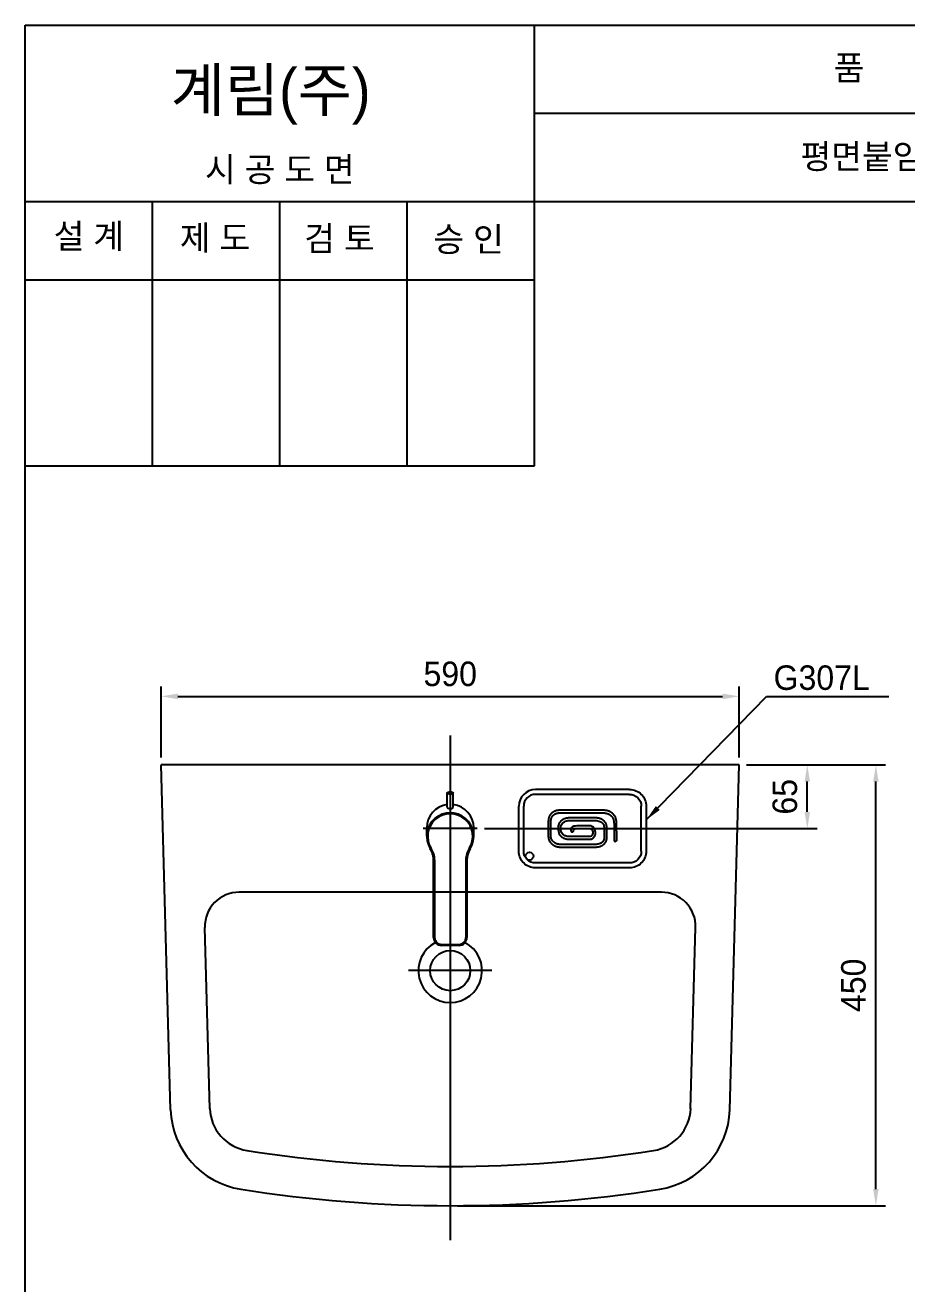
# Model space of a CAD drawing. Header units: millimetres. Extents: x 0 to 1800, y -67 to 2530.
# Drawn here: x 0 to 900, y 1245 to 2530 of the extents above; entities that cross this region are included whole.
import ezdxf
from ezdxf.enums import TextEntityAlignment as Align
from ezdxf.lldxf.tags import DXFTag

# ---------------------------------------------------------------- set-up
doc = ezdxf.new("R2010")
doc.units = ezdxf.units.MM
doc.layers.get('Defpoints').update_dxf_attribs({"color": 1})
for name, color, linetype in [('TEXT', 7, 'Continuous'), ('내부선 및 부속', 4, 'Continuous'), ('도각라인', 7, 'Continuous'), ('외형선', 3, 'Continuous'), ('중심선', 1, 'DASHED'), ('치수선', 7, 'Continuous')]:
    doc.layers.add(name, color=color, linetype=linetype)
doc.styles.add('____', font='')
doc.styles.add('타이틀', font='H2GTRM.TTF', dxfattribs={"height": 25})
doc.styles.get('____').set_extended_font_data('굴림')
tags = doc.linetypes.add('DASHDOT', pattern=[70, 31, -13, 13, -13]).pattern_tags.tags
tags[10:11] = [DXFTag(74, 4), DXFTag(75, 0), DXFTag(340, '0'), DXFTag(46, 0.0), DXFTag(50, 0.0), DXFTag(44, 0.0), DXFTag(45, 0.0)]
tags[8:9] = [DXFTag(74, 4), DXFTag(75, 0), DXFTag(340, '0'), DXFTag(46, 0.0), DXFTag(50, 0.0), DXFTag(44, 0.0), DXFTag(45, 0.0)]
tags[6:7] = [DXFTag(74, 4), DXFTag(75, 0), DXFTag(340, '0'), DXFTag(46, 0.0), DXFTag(50, 0.0), DXFTag(44, 0.0), DXFTag(45, 0.0)]
tags[4:5] = [DXFTag(74, 4), DXFTag(75, 0), DXFTag(340, '0'), DXFTag(46, 0.0), DXFTag(50, 0.0), DXFTag(44, 0.0), DXFTag(45, 0.0)]
tags = doc.linetypes.add('DASHED', pattern=[25.72, 12.86, -12.86]).pattern_tags.tags
tags[6:7] = [DXFTag(74, 4), DXFTag(75, 0), DXFTag(340, '0'), DXFTag(46, 0.0), DXFTag(50, 0.0), DXFTag(44, 0.0), DXFTag(45, 0.0)]
tags[4:5] = [DXFTag(74, 4), DXFTag(75, 0), DXFTag(340, '0'), DXFTag(46, 0.0), DXFTag(50, 0.0), DXFTag(44, 0.0), DXFTag(45, 0.0)]
doc.dimstyles.new('MSADIM', dxfattribs={"dimtxt": 33, "dimasz": 17, "dimexe": 10, "dimexo": 7.5, "dimgap": 10, "dimtad": 0, "dimtih": 1, "dimtoh": 1, "dimdec": 0, "dimzin": 1, "dimdsep": 46, "dimtxsty": '____', "dimcen": 11.25, "dimadec": 0, "dimazin": 0, "dimtfac": 1, "dimtdec": 0, "dimtix": 1, "dimtmove": 0, "dimatfit": 3, "dimfxl": 0, "dimtolj": 1, "dimtzin": 1, "dimarcsym": 0})

# ---------------------------------------------------------------- blocks, each defined once
blk = doc.blocks.new('*D57')
at = {"layer": 'Defpoints', "color": 0}
for p in [(728.9, 1774.8), (798.4, 1774.8), (461.4, 1709.8)]:
    blk.add_point(p, dxfattribs=at)
at = {"layer": '치수선', "color": 0, "lineweight": -2}
for p, q in [((736.4, 1774.8), (808.4, 1774.8)), ((798.4, 1726.8), (798.4, 1757.8)), ((468.9, 1709.8), (808.4, 1709.8))]:
    blk.add_line(p, q, dxfattribs=at)
at = {"layer": '치수선', "color": 0}
for points in [[(795.6, 1757.8), (801.2, 1757.8), (798.4, 1774.8)], [(795.6, 1726.8), (801.2, 1726.8), (798.4, 1709.8)]]:
    blk.add_solid(points, dxfattribs=at)
at = {"layer": '치수선', "color": 0, "insert": (775.6, 1742.3), "char_height": 25, "attachment_point": 5, "rotation": 90, "style": '____'}
blk.add_mtext('\\A1;65', dxfattribs=at)
blk = doc.blocks.new('*D58')
at = {"layer": 'Defpoints', "color": 0}
for p in [(728.9, 1774.8), (868.4, 1774.8), (433.9, 1324.8)]:
    blk.add_point(p, dxfattribs=at)
at = {"layer": '치수선', "color": 0, "lineweight": -2}
for p, q in [((736.4, 1774.8), (878.4, 1774.8)), ((868.4, 1341.8), (868.4, 1757.8)), ((441.4, 1324.8), (878.4, 1324.8))]:
    blk.add_line(p, q, dxfattribs=at)
at = {"layer": '치수선', "color": 0}
for points in [[(865.6, 1757.8), (871.2, 1757.8), (868.4, 1774.8)], [(865.6, 1341.8), (871.2, 1341.8), (868.4, 1324.8)]]:
    blk.add_solid(points, dxfattribs=at)
at = {"layer": '치수선', "color": 0, "insert": (845.6, 1549.8), "char_height": 25, "attachment_point": 5, "rotation": 90, "style": '____'}
blk.add_mtext('\\A1;450', dxfattribs=at)
blk = doc.blocks.new('*D59')
at = {"layer": 'Defpoints', "color": 0}
for p in [(728.9, 1844.8), (138.9, 1774.8), (728.9, 1774.8)]:
    blk.add_point(p, dxfattribs=at)
at = {"layer": '치수선', "color": 0, "lineweight": -2}
for p, q in [((138.9, 1782.3), (138.9, 1854.8)), ((728.9, 1782.3), (728.9, 1854.8)), ((155.9, 1844.8), (711.9, 1844.8))]:
    blk.add_line(p, q, dxfattribs=at)
at = {"layer": '치수선', "color": 0}
for points in [[(155.9, 1847.6), (155.9, 1841.9), (138.9, 1844.8)], [(711.9, 1847.6), (711.9, 1841.9), (728.9, 1844.8)]]:
    blk.add_solid(points, dxfattribs=at)
at = {"layer": '치수선', "color": 0, "insert": (433.9, 1867.6), "char_height": 25, "attachment_point": 5, "style": '____'}
blk.add_mtext('\\A1;590', dxfattribs=at)
blk = doc.blocks.new('222')
at = {"layer": '내부선 및 부속', "linetype": 'Continuous'}
for p, q in [((10001.9, -8716.5), (10002.4, -8716.5)), ((10001.9, -8716.5), (10002.4, -8716.5)), ((10019.8, -8720.1), (10020, -8733)), ((10019.8, -8720.1), (10020, -8733)), ((10022.7, -8735.1), (10022.5, -8719.2)), ((10022.7, -8735.1), (10022.5, -8719.2)), ((9987.6, -8732.8), (9975.8, -8732.7)), ((9987.6, -8732.8), (9975.8, -8732.7))]:
    blk.add_line(p, q, dxfattribs=at)
for centre, radius, start, end in [((10011.6, -8717.4), 10.6, 17.0769, 30.9202), ((10011.6, -8717.4), 10.6, 17.0769, 30.9202), ((10014.1, -8716.7), 8.01, 16.4358, 17.0769), ((10014.1, -8716.7), 8.01, 16.4358, 17.0769)]:
    blk.add_arc(centre, radius, start, end, dxfattribs=at)
for points, weights in [([(9955.5, -8709.5), (9953.6, -8711.5), (9953.1, -8714.1)], [1, 0.96395279838, 1]), ([(9955.5, -8709.5), (9953.6, -8711.5), (9953.1, -8714.1)], [1, 0.96395279838, 1]), ([(9957.6, -8707.8), (9956.4, -8708.6), (9955.5, -8709.5)], [1, 0.992818777446, 1]), ([(9957.6, -8707.8), (9956.4, -8708.6), (9955.5, -8709.5)], [1, 0.992818777446, 1]), ([(9955.5, -8715.8), (9955.8, -8713.1), (9957.7, -8711.1)], [1, 0.946192216569, 1]), ([(9955.5, -8715.8), (9955.8, -8713.1), (9957.7, -8711.1)], [1, 0.946192216569, 1]), ([(9959.9, -8706.7), (9958.7, -8707.1), (9957.6, -8707.8)], [1, 0.99467182066, 1]), ([(9959.9, -8706.7), (9958.7, -8707.1), (9957.6, -8707.8)], [1, 0.99467182066, 1]), ([(9957.7, -8711.1), (9958.7, -8710.1), (9960, -8709.5)], [1, 0.986086665181, 1]), ([(9957.7, -8711.1), (9958.7, -8710.1), (9960, -8709.5)], [1, 0.986086665181, 1]), ([(9961.2, -8706.2), (9960.5, -8706.4), (9959.9, -8706.7)], [1, 0.998110977932, 1]), ([(9961.2, -8706.2), (9960.5, -8706.4), (9959.9, -8706.7)], [1, 0.998110977932, 1]), ([(9960, -8709.5), (9961.3, -8708.9), (9962.6, -8708.7)], [1, 0.9897103426, 1]), ([(9960, -8709.5), (9961.3, -8708.9), (9962.6, -8708.7)], [1, 0.9897103426, 1]), ([(9962.7, -8706), (9962, -8706.1), (9961.2, -8706.2)], [1, 0.998395116533, 1]), ([(9962.7, -8706), (9962, -8706.1), (9961.2, -8706.2)], [1, 0.998395116533, 1]), ([(9962.6, -8708.7), (9963.4, -8708.6), (9964.2, -8708.6)], [1, 0.998968857806, 1]), ([(9962.6, -8708.7), (9963.4, -8708.6), (9964.2, -8708.6)], [1, 0.998968857806, 1]), ([(9966.3, -8705.8), (9964.5, -8705.8), (9962.7, -8706)], [1, 0.998420740943, 1]), ([(9966.3, -8705.8), (9964.5, -8705.8), (9962.7, -8706)], [1, 0.998420740943, 1]), ([(9964.2, -8708.6), (9965, -8708.5), (9965.7, -8708.5)], [1, 0.999827850144, 1]), ([(9964.2, -8708.6), (9965, -8708.5), (9965.7, -8708.5)], [1, 0.999827850144, 1]), ([(9965.7, -8708.5), (9967.4, -8708.5), (9969.1, -8708.5)], [1, 0.999952614773, 1]), ([(9965.7, -8708.5), (9967.4, -8708.5), (9969.1, -8708.5)], [1, 0.999952614773, 1]), ([(9973.4, -8705.8), (9969.8, -8705.8), (9966.3, -8705.8)], [1, 0.999958207831, 1]), ([(9973.4, -8705.8), (9969.8, -8705.8), (9966.3, -8705.8)], [1, 0.999958207831, 1]), ([(9969.1, -8708.5), (9972.1, -8708.5), (9975.2, -8708.5)], [1, 0.99999877112, 1]), ([(9969.1, -8708.5), (9972.1, -8708.5), (9975.2, -8708.5)], [1, 0.99999877112, 1]), ([(10005.5, -8705.8), (9989.5, -8705.8), (9973.4, -8705.8)], [1, 0.99999920046, 1]), ([(10005.5, -8705.8), (9989.5, -8705.8), (9973.4, -8705.8)], [1, 0.99999920046, 1]), ([(9975.2, -8708.5), (9989.2, -8708.5), (10003.2, -8708.5)], [1, 0.999999992084, 1]), ([(9975.2, -8708.5), (9989.2, -8708.5), (10003.2, -8708.5)], [1, 0.999999992084, 1]), ([(10003.2, -8708.5), (10005.5, -8708.5), (10007.7, -8708.5)], [1, 0.999861380085, 1]), ([(10003.2, -8708.5), (10005.5, -8708.5), (10007.7, -8708.5)], [1, 0.999861380085, 1]), ([(10010.6, -8706), (10008.1, -8705.7), (10005.5, -8705.8)], [1, 0.998617125209, 1]), ([(10010.6, -8706), (10008.1, -8705.7), (10005.5, -8705.8)], [1, 0.998617125209, 1]), ([(10007.7, -8708.5), (10008.5, -8708.5), (10009.3, -8708.6)], [1, 0.999873761553, 1]), ([(10007.7, -8708.5), (10008.5, -8708.5), (10009.3, -8708.6)], [1, 0.999873761553, 1]), ([(10009.3, -8708.6), (10010, -8708.6), (10010.7, -8708.7)], [1, 0.999480708968, 1]), ([(10009.3, -8708.6), (10010, -8708.6), (10010.7, -8708.7)], [1, 0.999480708968, 1]), ([(10012.1, -8706.2), (10011.4, -8706.1), (10010.6, -8706)], [1, 0.998952106107, 1]), ([(10012.1, -8706.2), (10011.4, -8706.1), (10010.6, -8706)], [1, 0.998952106107, 1]), ([(10010.7, -8708.7), (10012.1, -8708.9), (10013.4, -8709.4)], [1, 0.993426713158, 1]), ([(10010.7, -8708.7), (10012.1, -8708.9), (10013.4, -8709.4)], [1, 0.993426713158, 1]), ([(10013.4, -8706.5), (10012.8, -8706.3), (10012.1, -8706.2)], [1, 0.998930088244, 1]), ([(10013.4, -8706.5), (10012.8, -8706.3), (10012.1, -8706.2)], [1, 0.998930088244, 1]), ([(10015.9, -8707.5), (10014.7, -8706.9), (10013.4, -8706.5)], [1, 0.995204755569, 1]), ([(10015.9, -8707.5), (10014.7, -8706.9), (10013.4, -8706.5)], [1, 0.995204755569, 1]), ([(10013.4, -8709.4), (10016.6, -8710.5), (10018.4, -8713.5)], [1, 0.941465120735, 1]), ([(10013.4, -8709.4), (10016.6, -8710.5), (10018.4, -8713.5)], [1, 0.941465120735, 1]), ([(10020.7, -8712), (10018.9, -8709.1), (10015.9, -8707.5)], [1, 0.963856085652, 1]), ([(10020.7, -8712), (10018.9, -8709.1), (10015.9, -8707.5)], [1, 0.963856085652, 1]), ([(9952.7, -8716.6), (9952.6, -8717.9), (9952.6, -8719.1)], [1, 0.99953724537, 1]), ([(9952.7, -8716.6), (9952.6, -8717.9), (9952.6, -8719.1)], [1, 0.99953724537, 1]), ([(9952.6, -8719.1), (9952.6, -8719.8), (9952.6, -8720.4)], [1, 0.999986988958, 1]), ([(9952.6, -8719.1), (9952.6, -8719.8), (9952.6, -8720.4)], [1, 0.999986988958, 1]), ([(9952.6, -8720.4), (9952.6, -8721), (9952.6, -8721.7)], [1, 0.999999982305, 1]), ([(9952.6, -8720.4), (9952.6, -8721), (9952.6, -8721.7)], [1, 0.999999982305, 1]), ([(9952.6, -8721.7), (9952.6, -8722.4), (9952.6, -8723)], [1, 0.999999974389, 1]), ([(9952.6, -8721.7), (9952.6, -8722.4), (9952.6, -8723)], [1, 0.999999974389, 1]), ([(9952.6, -8723), (9952.6, -8725), (9952.6, -8727)], [1, 0.999999822583, 1]), ([(9952.6, -8723), (9952.6, -8725), (9952.6, -8727)], [1, 0.999999822583, 1]), ([(9953.1, -8714.1), (9952.8, -8715.4), (9952.7, -8716.6)], [1, 0.997222775126, 1]), ([(9953.1, -8714.1), (9952.8, -8715.4), (9952.7, -8716.6)], [1, 0.997222775126, 1]), ([(9955.3, -8720.2), (9955.3, -8719.1), (9955.4, -8718.1)], [1, 0.999947992153, 1]), ([(9955.3, -8720.2), (9955.3, -8719.1), (9955.4, -8718.1)], [1, 0.999947992153, 1]), ([(9955.3, -8721.2), (9955.3, -8720.7), (9955.3, -8720.2)], [1, 0.999996825121, 1]), ([(9955.3, -8721.2), (9955.3, -8720.7), (9955.3, -8720.2)], [1, 0.999996825121, 1]), ([(9955.3, -8722.2), (9955.3, -8721.7), (9955.3, -8721.2)], [1, 0.999999612104, 1]), ([(9955.3, -8722.2), (9955.3, -8721.7), (9955.3, -8721.2)], [1, 0.999999612104, 1]), ([(9955.3, -8722.7), (9955.3, -8722.5), (9955.3, -8722.2)], [1, 0.99999998929, 1]), ([(9955.3, -8722.7), (9955.3, -8722.5), (9955.3, -8722.2)], [1, 0.99999998929, 1]), ([(9955.3, -8726), (9955.3, -8724.3), (9955.3, -8722.7)], [1, 0.999999878462, 1]), ([(9955.3, -8726), (9955.3, -8724.3), (9955.3, -8722.7)], [1, 0.999999878462, 1]), ([(9955.4, -8717.9), (9955.4, -8716.8), (9955.5, -8715.8)], [1, 0.999016791116, 1]), ([(9955.4, -8717.9), (9955.4, -8716.8), (9955.5, -8715.8)], [1, 0.999016791116, 1]), ([(9955.4, -8718.1), (9955.4, -8718), (9955.4, -8717.9)], [1, 0.999998726882, 1]), ([(9955.4, -8718.1), (9955.4, -8718), (9955.4, -8717.9)], [1, 0.999998726882, 1]), ([(9965.2, -8717.3), (9964.7, -8717.8), (9964.2, -8718.4)], [1, 0.995647361034, 1]), ([(9965.2, -8717.3), (9964.7, -8717.8), (9964.2, -8718.4)], [1, 0.995647361034, 1]), ([(9966.4, -8716.2), (9965.8, -8716.7), (9965.2, -8717.3)], [1, 0.997050500939, 1]), ([(9966.4, -8716.2), (9965.8, -8716.7), (9965.2, -8717.3)], [1, 0.997050500939, 1]), ([(9967.9, -8715.3), (9967.1, -8715.7), (9966.4, -8716.2)], [1, 0.997648453339, 1]), ([(9967.9, -8715.3), (9967.1, -8715.7), (9966.4, -8716.2)], [1, 0.997648453339, 1]), ([(9968.7, -8714.8), (9968.3, -8715), (9967.9, -8715.3)], [1, 0.999336242675, 1]), ([(9968.7, -8714.8), (9968.3, -8715), (9967.9, -8715.3)], [1, 0.999336242675, 1]), ([(9969.7, -8714.5), (9969.2, -8714.6), (9968.7, -8714.8)], [1, 0.999205300584, 1]), ([(9969.7, -8714.5), (9969.2, -8714.6), (9968.7, -8714.8)], [1, 0.999205300584, 1]), ([(9971.9, -8713.9), (9970.8, -8714.1), (9969.7, -8714.5)], [1, 0.995652345007, 1]), ([(9971.9, -8713.9), (9970.8, -8714.1), (9969.7, -8714.5)], [1, 0.995652345007, 1]), ([(9976.9, -8713.6), (9974.4, -8713.6), (9971.9, -8713.9)], [1, 0.997030963654, 1]), ([(9976.9, -8713.6), (9974.4, -8713.6), (9971.9, -8713.9)], [1, 0.997030963654, 1]), ([(9972.8, -8716.5), (9973.6, -8716.4), (9974.4, -8716.4)], [1, 0.999254461843, 1]), ([(9972.8, -8716.5), (9973.6, -8716.4), (9974.4, -8716.4)], [1, 0.999254461843, 1]), ([(9974.4, -8716.4), (9976.6, -8716.3), (9978.8, -8716.3)], [1, 0.999756403267, 1]), ([(9974.4, -8716.4), (9976.6, -8716.3), (9978.8, -8716.3)], [1, 0.999756403267, 1]), ([(10001, -8713.7), (9989, -8713.6), (9976.9, -8713.6)], [1, 0.999999613501, 1]), ([(10001, -8713.7), (9989, -8713.6), (9976.9, -8713.6)], [1, 0.999999613501, 1]), ([(9978.8, -8716.3), (9988.9, -8716.3), (9999.1, -8716.4)], [1, 0.999998508021, 1]), ([(9978.8, -8716.3), (9988.9, -8716.3), (9999.1, -8716.4)], [1, 0.999998508021, 1]), ([(9999.1, -8716.4), (10000.5, -8716.4), (10001.9, -8716.5)], [1, 0.999343311414, 1]), ([(9999.1, -8716.4), (10000.5, -8716.4), (10001.9, -8716.5)], [1, 0.999343311414, 1]), ([(10004.4, -8714.1), (10002.7, -8713.7), (10001, -8713.7)], [1, 0.995383516883, 1]), ([(10004.4, -8714.1), (10002.7, -8713.7), (10001, -8713.7)], [1, 0.995383516883, 1]), ([(10005.5, -8714.4), (10005, -8714.2), (10004.4, -8714.1)], [1, 0.999064686708, 1]), ([(10005.5, -8714.4), (10005, -8714.2), (10004.4, -8714.1)], [1, 0.999064686708, 1]), ([(10006.3, -8714.7), (10005.9, -8714.6), (10005.5, -8714.4)], [1, 0.99924481241, 1]), ([(10006.3, -8714.7), (10005.9, -8714.6), (10005.5, -8714.4)], [1, 0.99924481241, 1]), ([(10008, -8715.6), (10007.2, -8715.1), (10006.3, -8714.7)], [1, 0.997297796885, 1]), ([(10008, -8715.6), (10007.2, -8715.1), (10006.3, -8714.7)], [1, 0.997297796885, 1]), ([(10011, -8718.4), (10009.8, -8716.7), (10008, -8715.6)], [1, 0.978946242937, 1]), ([(10011, -8718.4), (10009.8, -8716.7), (10008, -8715.6)], [1, 0.978946242937, 1]), ([(10018.4, -8713.5), (10019.1, -8714.6), (10019.3, -8715.9)], [0.99998921901, 0.989882075223, 1]), ([(10018.4, -8713.5), (10019.1, -8714.6), (10019.3, -8715.9)], [0.99998921901, 0.989882075223, 1]), ([(10019.3, -8715.9), (10019.6, -8717), (10019.7, -8718.1)], [1, 0.997924767899, 1]), ([(10019.3, -8715.9), (10019.6, -8717), (10019.7, -8718.1)], [1, 0.997924767899, 1]), ([(10019.7, -8718.1), (10019.8, -8719.1), (10019.8, -8720.1)], [1, 0.999730585143, 1]), ([(10019.7, -8718.1), (10019.8, -8719.1), (10019.8, -8720.1)], [1, 0.999730585143, 1]), ([(10022.2, -8716.7), (10022.1, -8715.6), (10021.8, -8714.4)], [1, 0.997080349362, 1]), ([(10022.2, -8716.7), (10022.1, -8715.6), (10021.8, -8714.4)], [1, 0.997080349362, 1]), ([(10022.5, -8719.2), (10022.4, -8717.9), (10022.2, -8716.7)], [1, 0.999366491101, 1]), ([(10022.5, -8719.2), (10022.4, -8717.9), (10022.2, -8716.7)], [1, 0.999366491101, 1]), ([(9952.6, -8727), (9952.6, -8727.7), (9952.6, -8728.3)], [1, 0.999999901745, 1]), ([(9952.6, -8727), (9952.6, -8727.7), (9952.6, -8728.3)], [1, 0.999999901745, 1]), ([(9952.6, -8728.3), (9952.6, -8729), (9952.6, -8729.6)], [1, 0.999998126179, 1]), ([(9952.6, -8728.3), (9952.6, -8729), (9952.6, -8729.6)], [1, 0.999998126179, 1]), ([(9952.6, -8729.6), (9952.6, -8730.9), (9952.7, -8732.1)], [1, 0.999874874018, 1]), ([(9952.6, -8729.6), (9952.6, -8730.9), (9952.7, -8732.1)], [1, 0.999874874018, 1]), ([(9952.7, -8732.1), (9952.7, -8733.3), (9952.9, -8734.5)], [1, 0.997578903566, 1]), ([(9952.7, -8732.1), (9952.7, -8733.3), (9952.9, -8734.5)], [1, 0.997578903566, 1]), ([(9952.9, -8734.5), (9953.1, -8735.9), (9953.8, -8737.1)], [1, 0.99106986634, 1]), ([(9952.9, -8734.5), (9953.1, -8735.9), (9953.8, -8737.1)], [1, 0.99106986634, 1]), ([(9953.8, -8737.1), (9955.5, -8740.2), (9958.6, -8741.8)], [1, 0.959776352607, 1]), ([(9953.8, -8737.1), (9955.5, -8740.2), (9958.6, -8741.8)], [1, 0.959776352607, 1]), ([(9955.3, -8726.5), (9955.3, -8726.2), (9955.3, -8726)], [1, 0.999999991618, 1]), ([(9955.3, -8726.5), (9955.3, -8726.2), (9955.3, -8726)], [1, 0.999999991618, 1]), ([(9955.3, -8727.5), (9955.3, -8727), (9955.3, -8726.5)], [1, 0.999999956694, 1]), ([(9955.3, -8727.5), (9955.3, -8727), (9955.3, -8726.5)], [1, 0.999999956694, 1]), ([(9955.3, -8728.5), (9955.3, -8728), (9955.3, -8727.5)], [1, 0.999999988824, 1]), ([(9955.3, -8728.5), (9955.3, -8728), (9955.3, -8727.5)], [1, 0.999999988824, 1]), ([(9955.3, -8730.6), (9955.3, -8729.6), (9955.3, -8728.5)], [1, 0.999999986496, 1]), ([(9955.3, -8730.6), (9955.3, -8729.6), (9955.3, -8728.5)], [1, 0.999999986496, 1]), ([(9955.4, -8732.9), (9955.3, -8731.8), (9955.3, -8730.6)], [1, 0.99945978634, 1]), ([(9955.4, -8732.9), (9955.3, -8731.8), (9955.3, -8730.6)], [1, 0.99945978634, 1]), ([(9956, -8735.5), (9955.5, -8734.3), (9955.4, -8732.9)], [1, 0.983208557117, 1]), ([(9956, -8735.5), (9955.5, -8734.3), (9955.4, -8732.9)], [1, 0.983208557117, 1]), ([(9961, -8740), (9957.7, -8738.6), (9956, -8735.5)], [1, 0.946283058704, 1]), ([(9961, -8740), (9957.7, -8738.6), (9956, -8735.5)], [1, 0.946283058704, 1]), ([(9963.9, -8730.3), (9963.9, -8730.4), (9964, -8730.5)], [1, 0.999879402108, 1]), ([(9963.9, -8730.3), (9963.9, -8730.4), (9964, -8730.5)], [1, 0.999879402108, 1]), ([(9964, -8730.5), (9965.1, -8732.3), (9966.9, -8733.4)], [1, 0.975969058916, 1]), ([(9964, -8730.5), (9965.1, -8732.3), (9966.9, -8733.4)], [1, 0.975969058916, 1]), ([(9966.9, -8733.4), (9967.7, -8733.9), (9968.5, -8734.3)], [1, 0.996865475549, 1]), ([(9966.9, -8733.4), (9967.7, -8733.9), (9968.5, -8734.3)], [1, 0.996865475549, 1]), ([(9968.5, -8734.3), (9968.9, -8734.5), (9969.4, -8734.6)], [1, 0.999286717735, 1]), ([(9968.5, -8734.3), (9968.9, -8734.5), (9969.4, -8734.6)], [1, 0.999286717735, 1]), ([(9969.4, -8734.6), (9969.9, -8734.8), (9970.4, -8735)], [1, 0.998783016577, 1]), ([(9969.4, -8734.6), (9969.9, -8734.8), (9970.4, -8735)], [1, 0.998783016577, 1]), ([(9970.9, -8732.3), (9970.6, -8732.2), (9970.3, -8732.1)], [1, 0.999561185017, 1]), ([(9970.9, -8732.3), (9970.6, -8732.2), (9970.3, -8732.1)], [1, 0.999561185017, 1]), ([(9970.4, -8735), (9972.1, -8735.4), (9973.9, -8735.4)], [1, 0.994699612723, 1]), ([(9970.4, -8735), (9972.1, -8735.4), (9973.9, -8735.4)], [1, 0.994699612723, 1]), ([(9971.8, -8732.5), (9971.3, -8732.4), (9970.9, -8732.3)], [1, 0.999089627526, 1]), ([(9971.8, -8732.5), (9971.3, -8732.4), (9970.9, -8732.3)], [1, 0.999089627526, 1]), ([(9972.9, -8732.6), (9972.4, -8732.6), (9971.8, -8732.5)], [1, 0.999141492415, 1]), ([(9972.9, -8732.6), (9972.4, -8732.6), (9971.8, -8732.5)], [1, 0.999141492415, 1]), ([(9975.8, -8732.7), (9974.4, -8732.8), (9972.9, -8732.6)], [1, 0.999011932872, 1]), ([(9975.8, -8732.7), (9974.4, -8732.8), (9972.9, -8732.6)], [1, 0.999011932872, 1]), ([(9973.9, -8735.4), (9974.1, -8735.4), (9974.3, -8735.4)], [1, 0.999984015711, 1]), ([(9973.9, -8735.4), (9974.1, -8735.4), (9974.3, -8735.4)], [1, 0.999984015711, 1]), ([(9974.3, -8735.4), (9980.9, -8735.5), (9987.6, -8735.5)], [1, 0.999997642823, 1]), ([(9974.3, -8735.4), (9980.9, -8735.5), (9987.6, -8735.5)], [1, 0.999997642823, 1]), ([(9996.9, -8732.1), (9996.8, -8732.1), (9996.7, -8732.2)], [1, 0.999029162339, 1]), ([(9996.9, -8732.1), (9996.8, -8732.1), (9996.7, -8732.2)], [1, 0.999029162339, 1]), ([(9997.7, -8734.8), (9999.5, -8733.8), (10000.3, -8731.8)], [1, 0.941472833018, 1]), ([(9997.7, -8734.8), (9999.5, -8733.8), (10000.3, -8731.8)], [1, 0.941472833018, 1]), ([(10000.3, -8731.8), (10000.4, -8731.5), (10000.5, -8731.3)], [1, 0.999464799184, 1]), ([(10000.3, -8731.8), (10000.4, -8731.5), (10000.5, -8731.3)], [1, 0.999464799184, 1]), ([(10009, -8736.9), (10008.7, -8737.5), (10008.3, -8738)], [1, 0.993232113772, 1]), ([(10009, -8736.9), (10008.7, -8737.5), (10008.3, -8738)], [1, 0.993232113772, 1]), ([(10009.5, -8735.7), (10009.4, -8736.3), (10009, -8736.9)], [1, 0.99217021884, 1]), ([(10009.5, -8735.7), (10009.4, -8736.3), (10009, -8736.9)], [1, 0.99217021884, 1]), ([(10009.8, -8733.8), (10009.8, -8734.7), (10009.5, -8735.7)], [1, 0.994230404959, 1]), ([(10009.8, -8733.8), (10009.8, -8734.7), (10009.5, -8735.7)], [1, 0.994230404959, 1]), ([(10009.8, -8731.1), (10009.8, -8732.1), (10009.8, -8733.2)], [1, 0.99987933645, 1]), ([(10009.8, -8731.1), (10009.8, -8732.1), (10009.8, -8733.2)], [1, 0.99987933645, 1]), ([(10009.8, -8733.2), (10009.8, -8733.5), (10009.8, -8733.8)], [1, 0.99992738897, 1]), ([(10009.8, -8733.2), (10009.8, -8733.5), (10009.8, -8733.8)], [1, 0.99992738897, 1]), ([(10011.3, -8738.5), (10011.9, -8737.5), (10012.1, -8736.5)], [1, 0.990163428704, 1]), ([(10011.3, -8738.5), (10011.9, -8737.5), (10012.1, -8736.5)], [1, 0.990163428704, 1]), ([(10012.1, -8736.5), (10012.4, -8735.3), (10012.5, -8734.1)], [1, 0.994770833289, 1]), ([(10012.1, -8736.5), (10012.4, -8735.3), (10012.5, -8734.1)], [1, 0.994770833289, 1]), ([(10012.5, -8734.1), (10012.6, -8732.2), (10012.5, -8730.3)], [1, 0.999521262944, 1]), ([(10012.5, -8734.1), (10012.6, -8732.2), (10012.5, -8730.3)], [1, 0.999521262944, 1]), ([(9958.6, -8741.8), (9959.8, -8742.5), (9961.1, -8742.9)], [1, 0.993183933661, 1]), ([(9958.6, -8741.8), (9959.8, -8742.5), (9961.1, -8742.9)], [1, 0.993183933661, 1]), ([(9963.9, -8740.7), (9962.4, -8740.6), (9961, -8740)], [1, 0.988788291807, 1]), ([(9963.9, -8740.7), (9962.4, -8740.6), (9961, -8740)], [1, 0.988788291807, 1]), ([(9961.1, -8742.9), (9961.7, -8743.1), (9962.4, -8743.2)], [1, 0.99843722349, 1]), ([(9961.1, -8742.9), (9961.7, -8743.1), (9962.4, -8743.2)], [1, 0.99843722349, 1]), ([(9962.4, -8743.2), (9963.2, -8743.3), (9964, -8743.4)], [1, 0.998926402069, 1]), ([(9962.4, -8743.2), (9963.2, -8743.3), (9964, -8743.4)], [1, 0.998926402069, 1]), ([(9965.3, -8740.8), (9964.6, -8740.7), (9963.9, -8740.7)], [1, 0.999584999401, 1]), ([(9965.3, -8740.8), (9964.6, -8740.7), (9963.9, -8740.7)], [1, 0.999584999401, 1]), ([(9964, -8743.4), (9966.6, -8743.5), (9969.3, -8743.5)], [1, 0.999321374576, 1]), ([(9964, -8743.4), (9966.6, -8743.5), (9969.3, -8743.5)], [1, 0.999321374576, 1]), ([(9966.9, -8740.8), (9966.1, -8740.8), (9965.3, -8740.8)], [1, 0.999937462155, 1]), ([(9966.9, -8740.8), (9966.1, -8740.8), (9965.3, -8740.8)], [1, 0.999937462155, 1]), ([(9971.6, -8740.8), (9969.3, -8740.8), (9966.9, -8740.8)], [1, 0.999974729028, 1]), ([(9971.6, -8740.8), (9969.3, -8740.8), (9966.9, -8740.8)], [1, 0.999974729028, 1]), ([(9969.3, -8743.5), (9978.4, -8743.5), (9987.6, -8743.5)], [1, 0.999999830034, 1]), ([(9969.3, -8743.5), (9978.4, -8743.5), (9987.6, -8743.5)], [1, 0.999999830034, 1]), ([(9987.6, -8740.8), (9979.6, -8740.8), (9971.6, -8740.8)], [1, 0.999999937601, 1]), ([(9987.6, -8740.8), (9979.6, -8740.8), (9971.6, -8740.8)], [1, 0.999999937601, 1]), ([(10000.1, -8740.8), (9993.8, -8740.9), (9987.6, -8740.8)], [1, 0.999908409547, 1]), ([(10000.1, -8740.8), (9993.8, -8740.9), (9987.6, -8740.8)], [1, 0.999908409547, 1]), ([(10006, -8739.7), (10003.2, -8740.9), (10000.1, -8740.8)], [1, 0.97771068056, 1]), ([(10006, -8739.7), (10003.2, -8740.9), (10000.1, -8740.8)], [1, 0.97771068056, 1]), ([(10001.9, -8743.4), (10004.9, -8743.3), (10007.7, -8741.8)], [1, 0.975972489443, 1]), ([(10001.9, -8743.4), (10004.9, -8743.3), (10007.7, -8741.8)], [1, 0.975972489443, 1]), ([(10008.3, -8738), (10007.3, -8739.1), (10006, -8739.7)], [1, 0.982010827857, 1]), ([(10008.3, -8738), (10007.3, -8739.1), (10006, -8739.7)], [1, 0.982010827857, 1]), ([(10007.7, -8741.8), (10008.8, -8741.1), (10009.8, -8740.2)], [1, 0.993131845255, 1]), ([(10007.7, -8741.8), (10008.8, -8741.1), (10009.8, -8740.2)], [1, 0.993131845255, 1]), ([(10009.8, -8740.2), (10010.3, -8739.8), (10010.6, -8739.4)], [1, 0.997981314546, 1]), ([(10009.8, -8740.2), (10010.3, -8739.8), (10010.6, -8739.4)], [1, 0.997981314546, 1]), ([(10010.6, -8739.4), (10011, -8738.9), (10011.3, -8738.5)], [1, 0.997133763506, 1]), ([(10010.6, -8739.4), (10011, -8738.9), (10011.3, -8738.5)], [1, 0.997133763506, 1])]:
    blk.add_rational_spline(points, weights, degree=2, dxfattribs=at)
for points, knots in [([(9964.2, -8718.4), (9964, -8718.7), (9963.6, -8719.5), (9963, -8721.1), (9962.8, -8723.3), (9962.9, -8725.7), (9963, -8728.1), (9963.4, -8729.5), (9963.9, -8730.3)], [0, 0, 0, 0, 0.104371, 0.202774, 0.419026, 0.646043, 0.773947, 1, 1, 1, 1]), ([(9964.2, -8718.4), (9964, -8718.7), (9963.6, -8719.5), (9963, -8721.1), (9962.8, -8723.3), (9962.9, -8725.7), (9963, -8728.1), (9963.4, -8729.5), (9963.9, -8730.3)], [0, 0, 0, 0, 0.104371, 0.202774, 0.419026, 0.646043, 0.773947, 1, 1, 1, 1]), ([(9970.3, -8732.1), (9969.4, -8731.8), (9967.7, -8730.9), (9965.9, -8728.8), (9965.5, -8726.1), (9965.6, -8723.9), (9965.6, -8721.7), (9966.3, -8719.9), (9968.7, -8717.6), (9971.1, -8716.7), (9972.8, -8716.5)], [0, 0, 0, 0, 0.138499, 0.25656, 0.356288, 0.506765, 0.56327, 0.656888, 0.763487, 1, 1, 1, 1]), ([(9970.3, -8732.1), (9969.4, -8731.8), (9967.7, -8730.9), (9965.9, -8728.8), (9965.5, -8726.1), (9965.6, -8723.9), (9965.6, -8721.7), (9966.3, -8719.9), (9968.7, -8717.6), (9971.1, -8716.7), (9972.8, -8716.5)], [0, 0, 0, 0, 0.138499, 0.25656, 0.356288, 0.506765, 0.56327, 0.656888, 0.763487, 1, 1, 1, 1]), ([(10000.5, -8731.3), (10001.1, -8729.5), (10001, -8726.4), (9998.9, -8723.1), (9996.4, -8721.7), (9993.8, -8721.7), (9989.4, -8721.8), (9984.9, -8721.8), (9980.3, -8721.9), (9977.5, -8722.5), (9976, -8724.2), (9975.8, -8725.8), (9975.7, -8727), (9976.2, -8727.9), (9977.3, -8728), (9978.1, -8727.8), (9978.6, -8726.9), (9978.5, -8726.1), (9979.3, -8725), (9981.1, -8724.5), (9986.3, -8724.4), (9991.4, -8724.5), (9996.2, -8724.5), (9997.8, -8725.8), (9998.3, -8728), (9998.1, -8730.2), (9997.4, -8731.6), (9996.9, -8732.1)], [0, 0, 0, 0, 0.087843, 0.131389, 0.171922, 0.212543, 0.247034, 0.369044, 0.415974, 0.458199, 0.492253, 0.511762, 0.532059, 0.544276, 0.556675, 0.576753, 0.582874, 0.600984, 0.612631, 0.638529, 0.6839, 0.846407, 0.871426, 0.899487, 0.930935, 0.968943, 1, 1, 1, 1]), ([(10000.5, -8731.3), (10001.1, -8729.5), (10001, -8726.4), (9998.9, -8723.1), (9996.4, -8721.7), (9993.8, -8721.7), (9989.4, -8721.8), (9984.9, -8721.8), (9980.3, -8721.9), (9977.5, -8722.5), (9976, -8724.2), (9975.8, -8725.8), (9975.7, -8727), (9976.2, -8727.9), (9977.3, -8728), (9978.1, -8727.8), (9978.6, -8726.9), (9978.5, -8726.1), (9979.3, -8725), (9981.1, -8724.5), (9986.3, -8724.4), (9991.4, -8724.5), (9996.2, -8724.5), (9997.8, -8725.8), (9998.3, -8728), (9998.1, -8730.2), (9997.4, -8731.6), (9996.9, -8732.1)], [0, 0, 0, 0, 0.087843, 0.131389, 0.171922, 0.212543, 0.247034, 0.369044, 0.415974, 0.458199, 0.492253, 0.511762, 0.532059, 0.544276, 0.556675, 0.576753, 0.582874, 0.600984, 0.612631, 0.638529, 0.6839, 0.846407, 0.871426, 0.899487, 0.930935, 0.968943, 1, 1, 1, 1]), ([(10002.4, -8716.5), (10003.1, -8716.6), (10004.5, -8716.9), (10006.9, -8717.9), (10009.3, -8720.1), (10009.8, -8723), (10009.9, -8726.5), (10009.8, -8729.1), (10009.8, -8731.1)], [0, 0, 0, 0, 0.110959, 0.223108, 0.423896, 0.598975, 0.674343, 1, 1, 1, 1]), ([(10002.4, -8716.5), (10003.1, -8716.6), (10004.5, -8716.9), (10006.9, -8717.9), (10009.3, -8720.1), (10009.8, -8723), (10009.9, -8726.5), (10009.8, -8729.1), (10009.8, -8731.1)], [0, 0, 0, 0, 0.110959, 0.223108, 0.423896, 0.598975, 0.674343, 1, 1, 1, 1]), ([(10012.5, -8730.3), (10012.5, -8728.3), (10012.6, -8726.2), (10012.5, -8722.2), (10012.1, -8720.1), (10011, -8718.4)], [0, 0, 0, 0, 0.5, 0.5, 1, 1, 1, 1]), ([(10012.5, -8730.3), (10012.5, -8728.3), (10012.6, -8726.2), (10012.5, -8722.2), (10012.1, -8720.1), (10011, -8718.4)], [0, 0, 0, 0, 0.5, 0.5, 1, 1, 1, 1]), ([(9996.7, -8732.2), (9996.1, -8732.7), (9995.3, -8732.7), (9993.7, -8732.8), (9993, -8732.8), (9990.6, -8732.8), (9989.1, -8732.8), (9987.6, -8732.8)], [0, 0, 0, 0, 0.25, 0.25, 0.5, 0.5, 1, 1, 1, 1]), ([(9996.7, -8732.2), (9996.1, -8732.7), (9995.3, -8732.7), (9993.7, -8732.8), (9993, -8732.8), (9990.6, -8732.8), (9989.1, -8732.8), (9987.6, -8732.8)], [0, 0, 0, 0, 0.25, 0.25, 0.5, 0.5, 1, 1, 1, 1]), ([(9987.6, -8735.5), (9989.3, -8735.5), (9991, -8735.5), (9994.4, -8735.5), (9996.2, -8735.6), (9997.7, -8734.8)], [0, 0, 0, 0, 0.5, 0.5, 1, 1, 1, 1]), ([(9987.6, -8735.5), (9989.3, -8735.5), (9991, -8735.5), (9994.4, -8735.5), (9996.2, -8735.6), (9997.7, -8734.8)], [0, 0, 0, 0, 0.5, 0.5, 1, 1, 1, 1]), ([(10020, -8733), (10020, -8734.2), (10019.9, -8735.5), (10020, -8737), (10020.8, -8737.8), (10022.3, -8737.7), (10022.8, -8736.3), (10022.6, -8735.5), (10022.7, -8735.1)], [0, 0, 0, 0, 0.392807, 0.452711, 0.512513, 0.751502, 0.84744, 1, 1, 1, 1]), ([(10020, -8733), (10020, -8734.2), (10019.9, -8735.5), (10020, -8737), (10020.8, -8737.8), (10022.3, -8737.7), (10022.8, -8736.3), (10022.6, -8735.5), (10022.7, -8735.1)], [0, 0, 0, 0, 0.392807, 0.452711, 0.512513, 0.751502, 0.84744, 1, 1, 1, 1]), ([(9987.6, -8743.5), (9989.9, -8743.5), (9992.3, -8743.5), (9997.1, -8743.5), (9999.5, -8743.6), (10001.9, -8743.4)], [0, 0, 0, 0, 0.5, 0.5, 1, 1, 1, 1]), ([(9987.6, -8743.5), (9989.9, -8743.5), (9992.3, -8743.5), (9997.1, -8743.5), (9999.5, -8743.6), (10001.9, -8743.4)], [0, 0, 0, 0, 0.5, 0.5, 1, 1, 1, 1])]:
    blk.add_open_spline(points, degree=3, knots=knots, dxfattribs=at)
blk = doc.blocks.new('1234')
at = {"layer": '내부선 및 부속', "linetype": 'Continuous'}
for p, q in [((10133.3, -5268.7), (10037.3, -5268.7)), ((10133.3, -5273.7), (10037.3, -5273.7)), ((10020.3, -5331.7), (10020.3, -5285.7)), ((10025.3, -5331.7), (10025.3, -5285.7)), ((10145.3, -5331.7), (10145.3, -5285.7)), ((10133.3, -5343.7), (10037.3, -5343.7)), ((10133.3, -5348.7), (10037.3, -5348.7))]:
    blk.add_line(p, q, dxfattribs=at)
at = {"layer": '내부선 및 부속'}
blk.add_line((10150.3, -5285.7), (10150.3, -5331.7), dxfattribs=at)
at = {"layer": '내부선 및 부속', "linetype": 'Continuous', "flags": 128}
for points in [[(10133.3, -5268.7, -0.414214), (10150.3, -5285.7)], [(10133.3, -5273.7, -0.414214), (10145.3, -5285.7)], [(10037.3, -5348.7, -0.414214), (10020.3, -5331.7)], [(10037.3, -5343.7, -0.414214), (10025.3, -5331.7)], [(10145.3, -5331.7, -0.414214), (10133.3, -5343.7)], [(10150.3, -5331.7, -0.414214), (10133.3, -5348.7)]]:
    blk.add_lwpolyline(points, format="xyb", dxfattribs=at)
at = {"layer": '내부선 및 부속', "linetype": 'Continuous'}
blk.add_circle((10031.2, -5336.7), 4, dxfattribs=at)
for radius in [17, 12]:
    blk.add_arc((10037.3, -5285.7), radius, 90, 180, dxfattribs=at)
blk.add_blockref('222', (97.7, 3416))
blk = doc.blocks.new('4223')
at = {"layer": '내부선 및 부속', "linetype": 'Continuous'}
for p, q in [((9883.8, -5287.1), (9883.8, -5272.3)), ((9889.8, -5287.1), (9889.8, -5272.3)), ((9862.8, -5316.5), (9862.8, -5307.8)), ((9910.8, -5316.5), (9910.8, -5307.9)), ((9870.8, -5340.6), (9870.8, -5419.8)), ((9902.8, -5340.6), (9902.8, -5419.8)), ((9903.8, -5340.9), (9903.8, -5419.8)), ((9877.8, -5426.8), (9895.8, -5426.8)), ((9895.8, -5427.8), (9877.8, -5427.8))]:
    blk.add_line(p, q, dxfattribs=at)
for centre, radius, start, end in [((9886.8, -5307.9), 24, 97.1806, 180.101), ((9886.8, -5316.5), 24, 327.9761, 212.0239), ((9886.8, -5316.5), 23, 327.6124, 212.3876), ((9886.8, -5307.9), 24, 359.899, 82.8191), ((9847.8, -5340.9), 22, 0, 32.0239), ((9848.8, -5340.6), 22, 0, 32.3876), ((9924.8, -5340.6), 22, 147.6124, 180), ((9925.8, -5340.9), 22, 147.9761, 180), ((9877.8, -5419.8), 8, 180, 270), ((9877.8, -5419.8), 7, 180, 270), ((9895.8, -5419.8), 8, 270, 0), ((9895.8, -5419.8), 7, 270, 0)]:
    blk.add_arc(centre, radius, start, end, dxfattribs=at)
blk.add_ellipse((9886.8, -5272.3), major_axis=(3, 0), ratio=0.450482, dxfattribs=at)
blk.add_ellipse((9886.8, -5287.1), major_axis=(3, 0), ratio=0.334311, start_param=3.141593, end_param=6.283185, dxfattribs=at)
for points, degree, knots in [([(9869.8, -5385.3), (9869.8, -5375.9), (9869.8, -5361.8), (9869.8, -5347.7), (9869.8, -5341.8), (9869.9, -5340.7), (9869.7, -5338.3), (9869.6, -5337.1), (9868.8, -5333.8), (9867.9, -5331.5), (9866.6, -5329.6)], 3, [0, 0, 0, 0, 0.5, 0.75, 0.75, 0.8125, 0.8125, 0.875, 0.875, 1, 1, 1, 1]), ([(9869.8, -5419.8), (9869.8, -5385.3), (9869.8, -5340.9)], 1, [0, 0, 1, 2.288176, 2.288176])]:
    blk.add_open_spline(points, degree=degree, knots=knots, dxfattribs=at)

msp = doc.modelspace()

# ---------------------------------------------------------------- linework, layer by layer
at = {"layer": '내부선 및 부속'}
msp.add_circle((433.9, 1564.8), 20.5, dxfattribs=at)
msp.add_arc((433.9, 1564.8), 32.5, 117.7649, 62.2351, dxfattribs=at)
at = {"layer": '도각라인'}
for p, q in [((0, 0), (0, 2530)), ((0, 2530), (1800, 2530)), ((520, 2080), (520, 2530)), ((520, 2440), (1800, 2440)), ((0, 2350), (1800, 2350)), ((130, 2080), (130, 2350)), ((260, 2080), (260, 2350)), ((390, 2080), (390, 2350)), ((0, 2270), (520, 2270)), ((0, 2080), (520, 2080))]:
    msp.add_line(p, q, dxfattribs=at)
at = {"layer": '외형선'}
for p, q in [((728.9, 1774.8), (138.9, 1774.8)), ((148.5, 1422.7), (138.9, 1774.8)), ((719.3, 1422.7), (728.9, 1774.8)), ((649.4, 1644.8), (218.4, 1644.8)), ((188.4, 1423.8), (183.4, 1608.8)), ((679.3, 1423.8), (684.4, 1608.8))]:
    msp.add_line(p, q, dxfattribs=at)
for centre, radius, start, end in [((218.4, 1609.8), 35, 90, 181.5559), ((649.4, 1609.8), 35, 358.4441, 90), ((233.4, 1425.6), 85, 181.9624, 260.953), ((233.4, 1425.6), 45, 181.9624, 260.953), ((634.4, 1425.6), 45, 279.047, 358.0376), ((634.4, 1425.6), 85, 279.047, 358.0376), ((433.9, 2684.8), 1320, 260.953, 279.047), ((433.9, 2684.8), 1360, 260.953, 279.047)]:
    msp.add_arc(centre, radius, start, end, dxfattribs=at)
at = {"layer": '중심선', "linetype": 'DASHDOT'}
for p, q in [((433.9, 1804.8), (433.9, 1289.8)), ((433.9, 1804.8), (433.9, 1289.7)), ((461.4, 1709.8), (406.4, 1709.8)), ((476.4, 1564.8), (391.4, 1564.8)), ((476.4, 1564.8), (391.4, 1564.8))]:
    msp.add_line(p, q, dxfattribs=at)

# ---------------------------------------------------------------- block references
at = {"color": 0}
for name, p in [('1234', (-9516.4, 7018.4)), ('4223', (-9452.9, 7018.4))]:
    msp.add_blockref(name, p, dxfattribs=at)

# ---------------------------------------------------------------- texts
at = {"layer": 'TEXT', "style": '타이틀'}
for s, p in [('품             명', (915.7, 2486.4)), ('평면붙임 세면기', (905.8, 2396)), ('시 공 도 면', (259.9, 2382.7)), ('설 계', (65, 2314.6)), ('제 도', (193.8, 2312.9)), ('검 토', (320.8, 2312.3)), ('승 인', (452.7, 2311.4))]:
    msp.add_text(s, height=25, dxfattribs=at).set_placement(p, align=Align.MIDDLE_CENTER)
msp.add_text('계림(주)', height=44, dxfattribs=at).set_placement((148.7, 2441.8))
at = {"layer": 'TEXT', "insert": (764, 1876.4), "char_height": 25, "width": 380.447, "attachment_point": 1, "line_spacing_factor": 0.963855, "style": '타이틀'}
msp.add_mtext('\\A1;G307L', dxfattribs=at)

# ---------------------------------------------------------------- dimensions: what is measured, and where the dimension line sits
at = {"layer": '치수선'}
dim = msp.add_linear_dim(base=(728.9, 1844.8), p1=(138.9, 1774.8), p2=(728.9, 1774.8), dimstyle='MSADIM', override={"dimtxt": 25, "dimtad": 1, "dimtih": 0, "dimtoh": 0}, dxfattribs=at)
dim.commit()
dim.dimension.update_dxf_attribs({"geometry": '*D59', "text_midpoint": (433.9, 1867.6)})
for base, p1, picture, middle in [((868.4, 1774.8), (433.9, 1324.8), '*D58', (845.6, 1549.8)), ((798.4, 1774.8), (461.4, 1709.8), '*D57', (775.6, 1742.3))]:
    dim = msp.add_linear_dim(base=base, p1=p1, p2=(728.9, 1774.8), angle=90, dimstyle='MSADIM', override={"dimtxt": 25, "dimtad": 1, "dimtih": 0, "dimtoh": 0}, dxfattribs=at)
    dim.commit()
    dim.dimension.update_dxf_attribs({"geometry": picture, "text_midpoint": middle})

# ---------------------------------------------------------------- leaders
at = {"layer": 'TEXT'}
msp.add_leader([(633.9, 1718.6), (756.7, 1844.8), (881.5, 1844.8)], dimstyle='MSADIM', override={"dimtxt": 30}, dxfattribs=at)

doc.saveas('drawing.dxf')
